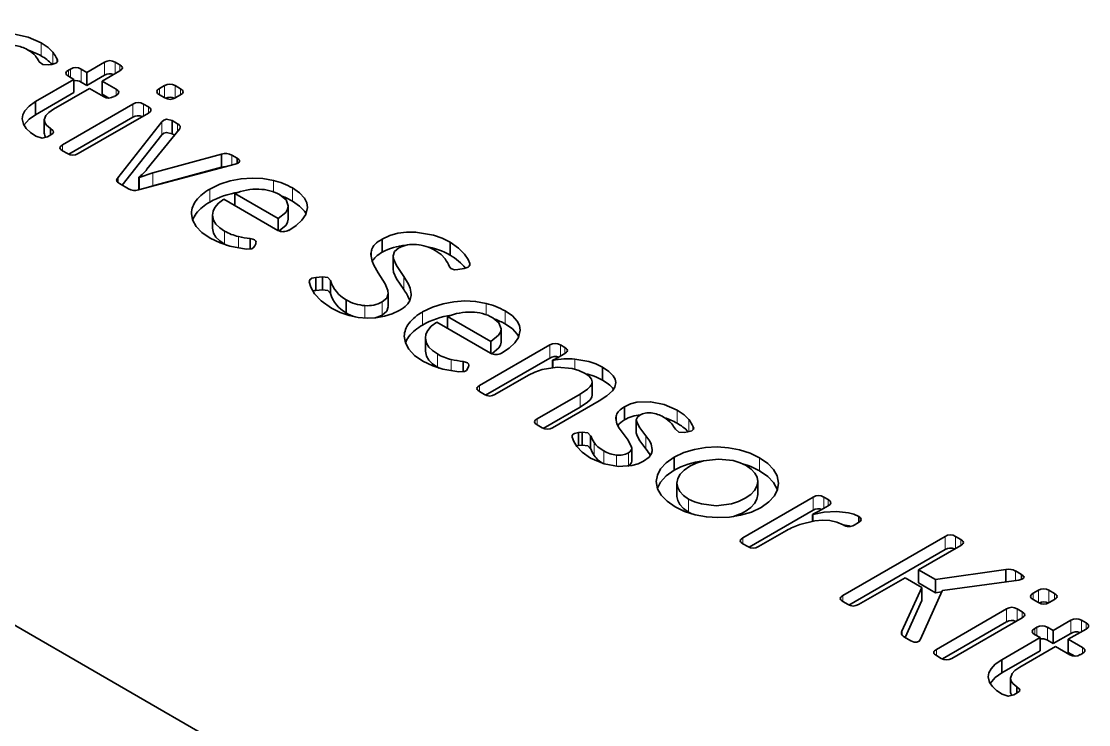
# Model space of a CAD drawing. Extents: x 327 to 941, y 153 to 765.
# Drawn here: x 755.18 to 775.18, y 642.62 to 655.79 of the extents above; entities that cross this region are included whole.
import ezdxf

# ---------------------------------------------------------------- set-up
doc = ezdxf.new("R2010")
doc.units = 0

msp = doc.modelspace()

# ---------------------------------------------------------------- linework, layer by layer
at = {"color": 7, "lineweight": 35}
msp.add_line((732.847, 657.303), (772.445, 634.441), dxfattribs=at)
at = {"color": 7, "lineweight": 13, "ltscale": 0.006123}
for p, q in [((755.548, 655.392), (755.548, 655.147)), ((756.74, 655.029), (756.74, 654.784)), ((756.299, 654.899), (756.299, 654.654)), ((757.269, 654.243), (757.269, 653.998)), ((757.646, 652.957), (757.646, 652.712)), ((758.709, 652.651), (758.709, 652.406)), ((760.26, 652.672), (760.26, 652.427)), ((758.988, 651.865), (758.988, 651.62)), ((762.345, 651.013), (762.345, 650.768)), ((762.056, 650.691), (762.056, 650.446)), ((761.939, 650.537), (761.939, 650.292)), ((762.696, 650.349), (762.696, 650.104)), ((764.247, 650.37), (764.247, 650.125)), ((765.082, 649.732), (765.082, 649.487)), ((762.975, 649.563), (762.975, 649.318)), ((765.651, 648.813), (765.651, 648.568)), ((767.468, 648.51), (767.468, 648.265)), ((766.883, 648.032), (766.883, 647.787)), ((765.914, 647.904), (765.914, 647.659)), ((766.097, 647.746), (766.097, 647.501)), ((773.643, 644.789), (773.643, 644.544)), ((774.406, 644.445), (774.406, 644.201)), ((774.846, 644.575), (774.846, 644.33))]:
    msp.add_line(p, q, dxfattribs=at)
at = {"color": 7, "lineweight": 13, "ltscale": 0.00565}
for p, q in [((755.768, 655.216), (755.768, 654.99)), ((767.688, 648.335), (767.688, 648.109))]:
    msp.add_line(p, q, dxfattribs=at)
at = {"color": 7, "lineweight": 35, "ltscale": 0.001353}
for p, q in [((755.851, 655.083), (755.851, 655.028)), ((767.77, 648.201), (767.77, 648.147))]:
    msp.add_line(p, q, dxfattribs=at)
at = {"color": 7, "lineweight": 35, "ltscale": 0.009592}
for p, q in [((756.407, 654.837), (756.74, 655.029)), ((757.024, 654.865), (756.692, 654.673)), ((756.407, 654.592), (756.74, 654.784)), ((774.514, 644.383), (774.846, 644.575)), ((774.514, 644.138), (774.846, 644.33)), ((775.131, 644.411), (774.798, 644.219))]:
    msp.add_line(p, q, dxfattribs=at)
at = {"color": 7, "lineweight": 35, "ltscale": 0.00251}
for p, q in [((756.937, 655.029), (757.024, 654.979)), ((775.044, 644.575), (775.131, 644.525))]:
    msp.add_line(p, q, dxfattribs=at)
at = {"color": 7, "lineweight": 13, "ltscale": 0.005357}
msp.add_line((756.937, 655.029), (756.937, 654.815), dxfattribs=at)
at = {"color": 7, "lineweight": 35, "ltscale": 0.001816}
msp.add_line((755.752, 654.987), (755.68, 654.977), dxfattribs=at)
at = {"color": 7, "lineweight": 35, "ltscale": 0.001126}
for p, q in [((756.063, 654.877), (756.102, 654.899)), ((774.17, 644.423), (774.209, 644.445))]:
    msp.add_line(p, q, dxfattribs=at)
at = {"color": 7, "lineweight": 13, "ltscale": 0.002847}
for p, q in [((756.063, 654.877), (756.063, 654.763)), ((774.14, 645.08), (774.14, 644.966)), ((773.934, 644.736), (773.934, 644.622)), ((774.17, 644.423), (774.17, 644.309))]:
    msp.add_line(p, q, dxfattribs=at)
at = {"color": 7, "lineweight": 13, "ltscale": 0.003973}
for p, q in [((756.102, 654.899), (756.102, 654.74)), ((774.209, 644.445), (774.209, 644.286))]:
    msp.add_line(p, q, dxfattribs=at)
at = {"color": 7, "lineweight": 35, "ltscale": 0.003115}
for p, q in [((756.299, 654.899), (756.407, 654.837)), ((756.299, 654.654), (756.407, 654.592)), ((774.406, 644.445), (774.514, 644.383)), ((774.406, 644.201), (774.514, 644.138))]:
    msp.add_line(p, q, dxfattribs=at)
at = {"color": 7, "lineweight": 35, "ltscale": 0.006123}
for p, q in [((756.407, 654.837), (756.407, 654.592)), ((756.165, 654.704), (756.165, 654.459)), ((756.692, 654.673), (756.692, 654.428)), ((758.003, 653.933), (758.003, 653.688)), ((758.931, 653.304), (758.931, 653.059)), ((758.763, 652.163), (758.763, 651.918)), ((761.942, 651.714), (761.942, 651.469)), ((763.214, 651.657), (763.214, 651.412)), ((762.146, 651.402), (762.146, 651.157)), ((760.7, 650.997), (760.7, 650.752)), ((760.823, 651.009), (760.823, 650.764)), ((760.975, 650.942), (760.975, 650.697)), ((762.056, 650.694), (762.056, 650.449)), ((761.266, 650.577), (761.266, 650.332)), ((766.07, 649.317), (766.07, 649.072)), ((765.879, 649.04), (765.879, 648.795)), ((766.483, 648.574), (766.483, 648.329)), ((765.618, 648.092), (765.618, 647.847)), ((765.69, 648.099), (765.69, 647.854)), ((765.848, 648.031), (765.848, 647.786)), ((766.618, 647.799), (766.618, 647.554)), ((767.411, 647.63), (767.411, 647.386)), ((767.466, 647.141), (767.466, 646.896)), ((768.979, 647.173), (768.979, 646.928)), ((771.994, 645.52), (771.994, 645.275)), ((772.057, 645.19), (772.057, 644.945)), ((774.514, 644.383), (774.514, 644.138)), ((774.798, 644.219), (774.798, 643.974)), ((773.553, 643.835), (773.553, 643.59)), ((773.715, 643.492), (773.715, 643.247))]:
    msp.add_line(p, q, dxfattribs=at)
at = {"color": 7, "lineweight": 13, "ltscale": 0.002849}
for p, q in [((757.024, 654.979), (757.024, 654.865)), ((757.766, 654.533), (757.766, 654.419)), ((757.56, 654.189), (757.56, 654.075)), ((765.364, 649.684), (765.364, 649.57)), ((770.3, 646.834), (770.3, 646.72)), ((772.784, 646.091), (772.784, 645.977)), ((775.131, 644.525), (775.131, 644.411))]:
    msp.add_line(p, q, dxfattribs=at)
at = {"color": 7, "lineweight": 35, "ltscale": 0.020744}
for p, q in [((755.446, 654.289), (756.165, 654.704)), ((773.553, 643.59), (774.272, 644.005))]:
    msp.add_line(p, q, dxfattribs=at)
at = {"color": 7, "lineweight": 35, "ltscale": 0.003025}
msp.add_line((756.165, 654.704), (756.06, 654.765), dxfattribs=at)
at = {"color": 7, "lineweight": 35, "ltscale": 0.007601}
msp.add_line((756.692, 654.673), (756.955, 654.521), dxfattribs=at)
at = {"color": 7, "lineweight": 35, "ltscale": 0.020745}
for p, q in [((755.446, 654.044), (756.165, 654.459)), ((773.553, 643.835), (774.272, 644.25))]:
    msp.add_line(p, q, dxfattribs=at)
at = {"color": 7, "lineweight": 35, "ltscale": 0.019445}
for p, q in [((756.455, 654.537), (755.782, 654.148)), ((774.562, 644.083), (773.888, 643.694))]:
    msp.add_line(p, q, dxfattribs=at)
at = {"color": 7, "lineweight": 35, "ltscale": 0.007694}
msp.add_line((756.722, 654.383), (756.455, 654.537), dxfattribs=at)
at = {"color": 7, "lineweight": 35, "ltscale": 0.003628}
msp.add_line((756.692, 654.428), (756.817, 654.355), dxfattribs=at)
at = {"color": 7, "lineweight": 13, "ltscale": 0.002855}
for p, q in [((756.955, 654.521), (756.955, 654.407)), ((758.164, 654.531), (758.164, 654.417)), ((763.765, 648.972), (763.765, 648.857)), ((764.846, 648.348), (764.846, 648.234)), ((768.701, 646.122), (768.701, 646.008)), ((770.575, 645.04), (770.575, 644.926)), ((774.538, 645.078), (774.538, 644.964)), ((772.326, 644.029), (772.326, 643.915)), ((775.062, 644.067), (775.062, 643.953))]:
    msp.add_line(p, q, dxfattribs=at)
at = {"color": 7, "lineweight": 35, "ltscale": 0.002855}
for p, q in [((757.766, 654.533), (757.865, 654.59)), ((758.164, 654.417), (758.065, 654.36))]:
    msp.add_line(p, q, dxfattribs=at)
at = {"color": 7, "lineweight": 13, "ltscale": 0.005704}
for p, q in [((757.865, 654.59), (757.865, 654.362)), ((774.239, 645.137), (774.239, 644.909))]:
    msp.add_line(p, q, dxfattribs=at)
at = {"color": 7, "lineweight": 35, "ltscale": 0.002941}
msp.add_line((758.062, 654.59), (758.164, 654.531), dxfattribs=at)
at = {"color": 7, "lineweight": 13, "ltscale": 0.005795}
for p, q in [((758.062, 654.59), (758.062, 654.358)), ((774.436, 645.137), (774.436, 644.905))]:
    msp.add_line(p, q, dxfattribs=at)
at = {"color": 7, "lineweight": 35, "ltscale": 0.006125}
for p, q in [((755.446, 654.289), (755.446, 654.044)), ((755.608, 653.946), (755.608, 653.701)), ((760.181, 652.332), (760.181, 652.087)), ((764.168, 650.03), (764.168, 649.785)), ((762.75, 649.861), (762.75, 649.616)), ((766.703, 648.329), (766.703, 648.084)), ((772.311, 645.337), (772.311, 645.092)), ((774.272, 644.25), (774.272, 644.005))]:
    msp.add_line(p, q, dxfattribs=at)
at = {"color": 7, "lineweight": 35, "ltscale": 0.038017}
for p, q in [((755.952, 653.482), (757.269, 654.243)), ((773.933, 644.622), (772.616, 643.861))]:
    msp.add_line(p, q, dxfattribs=at)
at = {"color": 7, "lineweight": 35, "ltscale": 0.001125}
for p, q in [((756.955, 654.407), (756.916, 654.384)), ((775.062, 643.953), (775.023, 643.93))]:
    msp.add_line(p, q, dxfattribs=at)
at = {"color": 7, "lineweight": 35, "ltscale": 0.002678}
for p, q in [((757.467, 654.243), (757.56, 654.189)), ((772.419, 643.861), (772.326, 643.915))]:
    msp.add_line(p, q, dxfattribs=at)
at = {"color": 7, "lineweight": 13, "ltscale": 0.005528}
msp.add_line((757.467, 654.243), (757.467, 654.022), dxfattribs=at)
at = {"color": 7, "lineweight": 35, "ltscale": 0.002939}
for p, q in [((757.868, 654.36), (757.766, 654.419)), ((774.436, 645.137), (774.538, 645.078))]:
    msp.add_line(p, q, dxfattribs=at)
at = {"color": 7, "lineweight": 35, "ltscale": 0.038016}
for p, q in [((757.56, 654.075), (756.243, 653.315)), ((763.765, 648.972), (765.082, 649.732)), ((772.326, 644.029), (773.643, 644.789))]:
    msp.add_line(p, q, dxfattribs=at)
at = {"color": 7, "lineweight": 35, "ltscale": 0.034714}
for p, q in [((756.067, 653.303), (757.269, 653.998)), ((763.879, 648.793), (765.082, 649.487)), ((772.44, 643.85), (773.643, 644.544))]:
    msp.add_line(p, q, dxfattribs=at)
at = {"color": 7, "lineweight": 35, "ltscale": 0.033421}
msp.add_line((756.985, 652.862), (757.811, 653.913), dxfattribs=at)
at = {"color": 7, "lineweight": 13, "ltscale": 0.006125}
for p, q in [((757.811, 653.913), (757.811, 653.668)), ((762.146, 651.4), (762.146, 651.155)), ((766.704, 648.313), (766.704, 648.068)), ((766.555, 647.714), (766.555, 647.469)), ((769.015, 647.617), (769.015, 647.372)), ((767.68, 646.846), (767.68, 646.601)), ((770.018, 646.882), (770.018, 646.637)), ((772.491, 646.146), (772.491, 645.901))]:
    msp.add_line(p, q, dxfattribs=at)
at = {"color": 7, "lineweight": 35, "ltscale": 0.00294}
for p, q in [((758.003, 653.933), (758.105, 653.875)), ((774.242, 644.907), (774.14, 644.966))]:
    msp.add_line(p, q, dxfattribs=at)
at = {"color": 7, "lineweight": 13, "ltscale": 0.003679}
msp.add_line((758.105, 653.875), (758.105, 653.727), dxfattribs=at)
at = {"color": 7, "lineweight": 35, "ltscale": 0.001814}
for p, q in [((755.734, 653.667), (755.671, 653.631)), ((767.671, 648.106), (767.599, 648.095)), ((773.841, 643.213), (773.778, 643.177))]:
    msp.add_line(p, q, dxfattribs=at)
at = {"color": 7, "lineweight": 35, "ltscale": 0.003024}
for p, q in [((755.728, 653.785), (755.728, 653.664)), ((773.835, 643.331), (773.835, 643.21))]:
    msp.add_line(p, q, dxfattribs=at)
at = {"color": 7, "lineweight": 35, "ltscale": 0.030026}
msp.add_line((757.069, 652.724), (757.811, 653.668), dxfattribs=at)
at = {"color": 7, "lineweight": 35, "ltscale": 0.023874}
msp.add_line((758.134, 653.764), (757.533, 653.022), dxfattribs=at)
at = {"color": 7, "lineweight": 35, "ltscale": 0.001381}
msp.add_line((758.003, 653.688), (758.051, 653.661), dxfattribs=at)
at = {"color": 7, "lineweight": 13, "ltscale": 0.002856}
msp.add_line((755.952, 653.482), (755.952, 653.368), dxfattribs=at)
at = {"color": 7, "lineweight": 35, "ltscale": 0.002679}
msp.add_line((756.045, 653.315), (755.952, 653.368), dxfattribs=at)
at = {"color": 7, "lineweight": 35, "ltscale": 0.033262}
for p, q in [((757.646, 652.957), (758.931, 653.304)), ((757.646, 652.712), (758.931, 653.059))]:
    msp.add_line(p, q, dxfattribs=at)
at = {"color": 7, "lineweight": 35, "ltscale": 0.002932}
msp.add_line((759.122, 653.287), (759.224, 653.228), dxfattribs=at)
at = {"color": 7, "lineweight": 13, "ltscale": 0.004669}
msp.add_line((759.122, 653.287), (759.122, 653.1), dxfattribs=at)
at = {"color": 7, "lineweight": 35, "ltscale": 0.002496}
msp.add_line((759.224, 653.228), (759.224, 653.128), dxfattribs=at)
at = {"color": 7, "lineweight": 35, "ltscale": 0.046918}
msp.add_line((759.188, 653.118), (757.374, 652.637), dxfattribs=at)
at = {"color": 7, "lineweight": 35, "ltscale": 0.002109}
msp.add_line((756.985, 652.862), (756.985, 652.777), dxfattribs=at)
at = {"color": 7, "lineweight": 35, "ltscale": 0.000176396}
for p, q in [((757.38, 652.872), (757.386, 652.869)), ((770.003, 646.559), (770.009, 646.556))]:
    msp.add_line(p, q, dxfattribs=at)
at = {"color": 7, "lineweight": 35, "ltscale": 0.00584}
msp.add_line((757.38, 652.872), (757.38, 652.639), dxfattribs=at)
at = {"color": 7, "lineweight": 35, "ltscale": 0.006873}
msp.add_line((757.386, 652.869), (757.646, 652.957), dxfattribs=at)
at = {"color": 7, "lineweight": 35, "ltscale": 0.005711}
msp.add_line((757.386, 652.869), (757.386, 652.64), dxfattribs=at)
at = {"color": 7, "lineweight": 35, "ltscale": 0.004838}
msp.add_line((757.186, 652.656), (757.018, 652.753), dxfattribs=at)
at = {"color": 7, "lineweight": 35, "ltscale": 0.002181}
msp.add_line((757.563, 652.687), (757.646, 652.712), dxfattribs=at)
at = {"color": 7, "lineweight": 13, "ltscale": 0.005299}
for p, q in [((759.902, 652.812), (759.902, 652.601)), ((763.889, 650.511), (763.889, 650.299))]:
    msp.add_line(p, q, dxfattribs=at)
at = {"color": 7, "lineweight": 35, "ltscale": 0.029212}
msp.add_line((759.988, 651.878), (758.976, 652.463), dxfattribs=at)
at = {"color": 7, "lineweight": 35, "ltscale": 0.005528}
msp.add_line((759.179, 652.566), (759.179, 652.345), dxfattribs=at)
at = {"color": 7, "lineweight": 35, "ltscale": 0.023418}
msp.add_line((759.179, 652.566), (759.99, 652.098), dxfattribs=at)
at = {"color": 7, "lineweight": 35, "ltscale": 0.000135838}
msp.add_line((760.181, 652.332), (760.181, 652.337), dxfattribs=at)
at = {"color": 7, "lineweight": 35, "ltscale": 0.005525}
msp.add_line((759.99, 652.098), (759.99, 651.877), dxfattribs=at)
at = {"color": 7, "lineweight": 13, "ltscale": 0.005363}
for p, q in [((759.247, 651.762), (759.247, 651.547)), ((763.234, 649.46), (763.234, 649.245))]:
    msp.add_line(p, q, dxfattribs=at)
at = {"color": 7, "lineweight": 35, "ltscale": 0.004929}
msp.add_line((759.47, 651.724), (759.47, 651.527), dxfattribs=at)
at = {"color": 7, "lineweight": 35, "ltscale": 0.001127}
for p, q in [((759.571, 651.628), (759.553, 651.586)), ((763.558, 649.326), (763.54, 649.284))]:
    msp.add_line(p, q, dxfattribs=at)
at = {"color": 7, "lineweight": 35, "ltscale": 0.000969864}
msp.add_line((758.988, 651.62), (759.022, 651.601), dxfattribs=at)
at = {"color": 7, "lineweight": 13, "ltscale": 0.004721}
msp.add_line((761.744, 651.514), (761.744, 651.325), dxfattribs=at)
at = {"color": 7, "lineweight": 35, "ltscale": 0.000492937}
msp.add_line((763.582, 651.258), (763.585, 651.239), dxfattribs=at)
at = {"color": 7, "lineweight": 35, "ltscale": 0.000924683}
msp.add_line((763.582, 651.258), (763.582, 651.221), dxfattribs=at)
at = {"color": 7, "lineweight": 35, "ltscale": 0.002956}
msp.add_line((763.478, 651.163), (763.361, 651.144), dxfattribs=at)
at = {"color": 7, "lineweight": 35, "ltscale": 0.000152657}
msp.add_line((760.574, 650.911), (760.574, 650.917), dxfattribs=at)
at = {"color": 7, "lineweight": 35, "ltscale": 0.003079}
for p, q in [((760.7, 650.997), (760.823, 651.009)), ((760.7, 650.752), (760.823, 650.764))]:
    msp.add_line(p, q, dxfattribs=at)
at = {"color": 7, "lineweight": 13, "ltscale": 0.005797}
msp.add_line((761.619, 650.468), (761.619, 650.236), dxfattribs=at)
at = {"color": 7, "lineweight": 35, "ltscale": 0.005527}
for p, q in [((763.166, 650.264), (763.166, 650.043)), ((763.977, 649.796), (763.977, 649.575))]:
    msp.add_line(p, q, dxfattribs=at)
at = {"color": 7, "lineweight": 35, "ltscale": 0.023417}
msp.add_line((763.166, 650.264), (763.977, 649.796), dxfattribs=at)
at = {"color": 7, "lineweight": 35, "ltscale": 0.029211}
msp.add_line((763.974, 649.576), (762.963, 650.161), dxfattribs=at)
at = {"color": 7, "lineweight": 35, "ltscale": 0.000135812}
msp.add_line((764.168, 650.03), (764.168, 650.035), dxfattribs=at)
at = {"color": 7, "lineweight": 35, "ltscale": 0.002419}
for p, q in [((765.28, 649.732), (765.364, 649.684)), ((770.216, 646.882), (770.3, 646.834)), ((770.868, 646.405), (770.784, 646.357))]:
    msp.add_line(p, q, dxfattribs=at)
at = {"color": 7, "lineweight": 13, "ltscale": 0.005267}
for p, q in [((765.28, 649.732), (765.28, 649.521)), ((770.216, 646.882), (770.216, 646.671))]:
    msp.add_line(p, q, dxfattribs=at)
at = {"color": 7, "lineweight": 35, "ltscale": 0.000830309}
msp.add_line((765.163, 649.461), (765.133, 649.447), dxfattribs=at)
at = {"color": 7, "lineweight": 35, "ltscale": 0.000174311}
msp.add_line((765.133, 649.447), (765.139, 649.443), dxfattribs=at)
at = {"color": 7, "lineweight": 35, "ltscale": 0.0035}
msp.add_line((765.133, 649.447), (765.133, 649.307), dxfattribs=at)
at = {"color": 7, "lineweight": 35, "ltscale": 0.003398}
msp.add_line((765.139, 649.443), (765.139, 649.307), dxfattribs=at)
at = {"color": 7, "lineweight": 35, "ltscale": 0.003888}
msp.add_line((765.363, 649.57), (765.229, 649.492), dxfattribs=at)
at = {"color": 7, "lineweight": 13, "ltscale": 0.004791}
msp.add_line((765.552, 649.468), (765.552, 649.276), dxfattribs=at)
at = {"color": 7, "lineweight": 35, "ltscale": 0.000971199}
msp.add_line((762.975, 649.318), (763.009, 649.299), dxfattribs=at)
at = {"color": 7, "lineweight": 35, "ltscale": 0.004927}
msp.add_line((763.457, 649.423), (763.457, 649.226), dxfattribs=at)
at = {"color": 7, "lineweight": 35, "ltscale": 0.01806}
msp.add_line((764.681, 649.165), (764.055, 648.804), dxfattribs=at)
at = {"color": 7, "lineweight": 35, "ltscale": 0.00268}
for p, q in [((763.858, 648.804), (763.765, 648.857)), ((764.938, 648.18), (764.846, 648.234)), ((768.794, 645.954), (768.701, 646.008)), ((773.841, 644.789), (773.934, 644.736))]:
    msp.add_line(p, q, dxfattribs=at)
at = {"color": 7, "lineweight": 35, "ltscale": 0.023242}
msp.add_line((764.846, 648.348), (765.651, 648.813), dxfattribs=at)
at = {"color": 7, "lineweight": 35, "ltscale": 0.02514}
msp.add_line((766.007, 648.683), (765.136, 648.18), dxfattribs=at)
at = {"color": 7, "lineweight": 35, "ltscale": 0.01994}
msp.add_line((764.96, 648.169), (765.651, 648.568), dxfattribs=at)
at = {"color": 7, "lineweight": 13, "ltscale": 0.003336}
msp.add_line((766.332, 648.419), (766.332, 648.286), dxfattribs=at)
at = {"color": 7, "lineweight": 35, "ltscale": 0.000392198}
for p, q in [((766.703, 648.329), (766.704, 648.313)), ((766.703, 648.084), (766.704, 648.068))]:
    msp.add_line(p, q, dxfattribs=at)
at = {"color": 7, "lineweight": 35, "ltscale": 0.001806}
for p, q in [((765.618, 648.092), (765.69, 648.099)), ((765.618, 647.847), (765.69, 647.854))]:
    msp.add_line(p, q, dxfattribs=at)
at = {"color": 7, "lineweight": 35, "ltscale": 0.000909502}
msp.add_line((765.582, 647.84), (765.618, 647.847), dxfattribs=at)
at = {"color": 7, "lineweight": 13, "ltscale": 0.005234}
msp.add_line((766.335, 647.669), (766.335, 647.46), dxfattribs=at)
at = {"color": 7, "lineweight": 35, "ltscale": 0.000437608}
msp.add_line((766.618, 647.799), (766.616, 647.816), dxfattribs=at)
at = {"color": 7, "lineweight": 35, "ltscale": 0.000267068}
msp.add_line((766.545, 647.463), (766.555, 647.469), dxfattribs=at)
at = {"color": 7, "lineweight": 35, "ltscale": 0.038018}
msp.add_line((768.701, 646.122), (770.018, 646.882), dxfattribs=at)
at = {"color": 7, "lineweight": 35, "ltscale": 0.034715}
msp.add_line((768.816, 645.943), (770.018, 646.637), dxfattribs=at)
at = {"color": 7, "lineweight": 35, "ltscale": 0.005008}
msp.add_line((770.299, 646.72), (770.126, 646.62), dxfattribs=at)
at = {"color": 7, "lineweight": 35, "ltscale": 0.001741}
msp.add_line((767.68, 646.601), (767.742, 646.569), dxfattribs=at)
at = {"color": 7, "lineweight": 35, "ltscale": 0.003178}
msp.add_line((770.003, 646.559), (770.003, 646.432), dxfattribs=at)
at = {"color": 7, "lineweight": 35, "ltscale": 0.003065}
msp.add_line((770.009, 646.556), (770.009, 646.433), dxfattribs=at)
at = {"color": 7, "lineweight": 35, "ltscale": 0.002765}
msp.add_line((770.871, 646.517), (770.871, 646.407), dxfattribs=at)
at = {"color": 7, "lineweight": 35, "ltscale": 0.015204}
msp.add_line((769.518, 646.258), (768.992, 645.954), dxfattribs=at)
at = {"color": 7, "lineweight": 35, "ltscale": 0.055302}
msp.add_line((770.575, 645.04), (772.491, 646.146), dxfattribs=at)
at = {"color": 7, "lineweight": 35, "ltscale": 0.002771}
msp.add_line((772.688, 646.146), (772.784, 646.091), dxfattribs=at)
at = {"color": 7, "lineweight": 13, "ltscale": 0.00562}
msp.add_line((772.688, 646.146), (772.688, 645.921), dxfattribs=at)
at = {"color": 7, "lineweight": 35, "ltscale": 0.05201}
msp.add_line((770.689, 644.861), (772.491, 645.901), dxfattribs=at)
at = {"color": 7, "lineweight": 35, "ltscale": 0.022813}
msp.add_line((772.784, 645.977), (771.994, 645.52), dxfattribs=at)
at = {"color": 7, "lineweight": 35, "ltscale": 0.009163}
for p, q in [((771.994, 645.52), (772.311, 645.337)), ((772.057, 645.19), (771.739, 645.373))]:
    msp.add_line(p, q, dxfattribs=at)
at = {"color": 7, "lineweight": 35, "ltscale": 0.033265}
msp.add_line((772.311, 645.337), (773.628, 645.527), dxfattribs=at)
at = {"color": 7, "lineweight": 35, "ltscale": 0.005876}
msp.add_line((773.628, 645.527), (773.628, 645.292), dxfattribs=at)
at = {"color": 7, "lineweight": 35, "ltscale": 0.003199}
msp.add_line((773.811, 645.498), (773.921, 645.434), dxfattribs=at)
at = {"color": 7, "lineweight": 13, "ltscale": 0.004524}
msp.add_line((773.811, 645.498), (773.811, 645.317), dxfattribs=at)
at = {"color": 7, "lineweight": 35, "ltscale": 0.002432}
msp.add_line((773.921, 645.434), (773.921, 645.337), dxfattribs=at)
at = {"color": 7, "lineweight": 35, "ltscale": 0.025141}
msp.add_line((771.739, 645.373), (770.868, 644.871), dxfattribs=at)
at = {"color": 7, "lineweight": 35, "ltscale": 0.009164}
msp.add_line((771.994, 645.275), (772.311, 645.092), dxfattribs=at)
at = {"color": 7, "lineweight": 35, "ltscale": 0.0361}
msp.add_line((773.871, 645.325), (772.44, 645.132), dxfattribs=at)
at = {"color": 7, "lineweight": 35, "ltscale": 0.022619}
msp.add_line((771.68, 644.368), (772.057, 645.19), dxfattribs=at)
at = {"color": 7, "lineweight": 35, "ltscale": 0.02484}
msp.add_line((772.434, 645.128), (772.032, 644.219), dxfattribs=at)
at = {"color": 7, "lineweight": 35, "ltscale": 0.00288}
msp.add_line((772.311, 645.092), (772.425, 645.109), dxfattribs=at)
at = {"color": 7, "lineweight": 35, "ltscale": 0.000175078}
msp.add_line((772.44, 645.132), (772.434, 645.128), dxfattribs=at)
at = {"color": 7, "lineweight": 35, "ltscale": 0.002856}
for p, q in [((774.14, 645.08), (774.239, 645.137)), ((774.538, 644.964), (774.439, 644.907))]:
    msp.add_line(p, q, dxfattribs=at)
at = {"color": 7, "lineweight": 35, "ltscale": 0.00277}
msp.add_line((770.671, 644.87), (770.575, 644.926), dxfattribs=at)
at = {"color": 7, "lineweight": 35, "ltscale": 0.019025}
msp.add_line((771.739, 644.253), (772.057, 644.945), dxfattribs=at)
at = {"color": 7, "lineweight": 13, "ltscale": 0.005527}
msp.add_line((773.841, 644.789), (773.841, 644.568), dxfattribs=at)
at = {"color": 7, "lineweight": 13, "ltscale": 0.005359}
msp.add_line((775.044, 644.575), (775.044, 644.361), dxfattribs=at)
at = {"color": 7, "lineweight": 35, "ltscale": 0.001601}
msp.add_line((771.68, 644.368), (771.68, 644.304), dxfattribs=at)
at = {"color": 7, "lineweight": 35, "ltscale": 0.003545}
msp.add_line((771.85, 644.19), (771.727, 644.26), dxfattribs=at)
at = {"color": 7, "lineweight": 35, "ltscale": 0.003023}
msp.add_line((774.272, 644.25), (774.167, 644.311), dxfattribs=at)
at = {"color": 7, "lineweight": 35, "ltscale": 0.007693}
msp.add_line((774.829, 643.929), (774.562, 644.083), dxfattribs=at)
at = {"color": 7, "lineweight": 35, "ltscale": 0.007603}
msp.add_line((774.798, 644.219), (775.062, 644.067), dxfattribs=at)
at = {"color": 7, "lineweight": 35, "ltscale": 0.003629}
msp.add_line((774.798, 643.974), (774.924, 643.901), dxfattribs=at)
at = {"color": 7, "lineweight": 35}
for points in [[(754.563, 655.456), (754.676, 655.508), (754.797, 655.54), (755.051, 655.551), (755.308, 655.497), (755.548, 655.392)], [(755.548, 655.392), (755.683, 655.302), (755.768, 655.216)], [(755.68, 654.977), (755.581, 654.982), (755.515, 655.034)], [(755.86, 655.053), (755.856, 655.037), (755.845, 655.022), (755.823, 655.008), (755.752, 654.987)], [(756.013, 654.82), (756.019, 654.839), (756.028, 654.851), (756.063, 654.877)], [(757.024, 654.979), (757.058, 654.954), (757.068, 654.941), (757.073, 654.922)], [(757.073, 654.922), (757.068, 654.903), (757.058, 654.89), (757.024, 654.865)], [(756.06, 654.765), (756.028, 654.789), (756.018, 654.801), (756.013, 654.82)], [(756.955, 654.521), (756.989, 654.496), (756.999, 654.483), (757.004, 654.464)], [(757.004, 654.464), (756.999, 654.445), (756.989, 654.432), (756.955, 654.407)], [(757.717, 654.476), (757.722, 654.495), (757.732, 654.508), (757.766, 654.533)], [(757.766, 654.419), (757.732, 654.444), (757.722, 654.457), (757.717, 654.476)], [(758.164, 654.531), (758.198, 654.506), (758.208, 654.493), (758.214, 654.474)], [(758.214, 654.474), (758.208, 654.455), (758.198, 654.443), (758.164, 654.417)], [(755.192, 653.968), (755.205, 654.043), (755.245, 654.119), (755.324, 654.205), (755.446, 654.289)], [(755.227, 653.846), (755.324, 653.96), (755.446, 654.044)], [(755.782, 654.148), (755.692, 654.087), (755.638, 654.03), (755.608, 653.946)], [(757.56, 654.189), (757.594, 654.164), (757.604, 654.151), (757.609, 654.132)], [(757.609, 654.132), (757.604, 654.113), (757.594, 654.1), (757.56, 654.075)], [(755.452, 653.643), (755.35, 653.712), (755.27, 653.786), (755.217, 653.866), (755.192, 653.968)], [(755.608, 653.946), (755.625, 653.885), (755.653, 653.847), (755.728, 653.785)], [(757.811, 653.913), (757.849, 653.944), (757.897, 653.958), (758.003, 653.933)], [(755.671, 653.631), (755.567, 653.605), (755.452, 653.643)], [(755.728, 653.785), (755.776, 653.74), (755.783, 653.72)], [(755.783, 653.72), (755.778, 653.703), (755.768, 653.692), (755.734, 653.667)], [(757.811, 653.668), (757.849, 653.699), (757.897, 653.713), (758.003, 653.688)], [(755.903, 653.425), (755.908, 653.444), (755.918, 653.457), (755.952, 653.482)], [(755.952, 653.368), (755.918, 653.394), (755.908, 653.406), (755.903, 653.425)], [(759.224, 653.228), (759.256, 653.205), (759.265, 653.192), (759.27, 653.175)], [(759.27, 653.175), (759.269, 653.166), (759.256, 653.147), (759.24, 653.136), (759.188, 653.118)], [(758.709, 652.651), (758.896, 652.741), (759.094, 652.806), (759.298, 652.844), (759.503, 652.858), (759.704, 652.848), (759.902, 652.812)], [(757.018, 652.753), (756.982, 652.781), (756.971, 652.795), (756.966, 652.818)], [(760.26, 652.672), (760.394, 652.579), (760.484, 652.48), (760.528, 652.394), (760.542, 652.308)], [(758.976, 652.463), (758.875, 652.386), (758.808, 652.307), (758.774, 652.235), (758.763, 652.163)], [(760.181, 652.337), (760.14, 652.449), (760.026, 652.544)], [(760.26, 652.427), (760.394, 652.334), (760.484, 652.235), (760.514, 652.185)], [(759.99, 652.098), (760.133, 652.215), (760.169, 652.273), (760.181, 652.332)], [(760.542, 652.308), (760.508, 652.172), (760.438, 652.071), (760.332, 651.972), (760.191, 651.878)], [(758.718, 651.73), (758.562, 651.838), (758.453, 651.953), (758.389, 652.074), (758.368, 652.195)], [(758.763, 652.163), (758.782, 652.069), (758.827, 651.995), (758.897, 651.927), (758.988, 651.865)], [(760.012, 651.867), (760.139, 651.977), (760.17, 652.032), (760.181, 652.087)], [(758.763, 651.918), (758.782, 651.824), (758.827, 651.75), (758.897, 651.682), (758.988, 651.62)], [(761.942, 651.714), (762.083, 651.78), (762.237, 651.824), (762.399, 651.846), (762.566, 651.846), (762.903, 651.788), (763.065, 651.732), (763.214, 651.657)], [(759.392, 651.528), (759.088, 651.582), (758.904, 651.642), (758.718, 651.73)], [(763.214, 651.657), (763.374, 651.546), (763.487, 651.434), (763.554, 651.335), (763.582, 651.258)], [(759.553, 651.586), (759.532, 651.555), (759.497, 651.534), (759.392, 651.528)], [(762.256, 651.55), (762.172, 651.48), (762.146, 651.4)], [(763.121, 651.343), (763.047, 651.423), (762.933, 651.502)], [(761.869, 651.084), (761.782, 651.228), (761.752, 651.3), (761.73, 651.423)], [(762.146, 651.4), (762.154, 651.342), (762.207, 651.217), (762.345, 651.013)], [(763.585, 651.239), (763.573, 651.206), (763.552, 651.188), (763.478, 651.163)], [(762.056, 650.691), (762.05, 650.75), (762, 650.877), (761.869, 651.084)], [(762.146, 651.155), (762.154, 651.097), (762.207, 650.972), (762.345, 650.768)], [(763.361, 651.144), (763.296, 651.14), (763.228, 651.165), (763.199, 651.206)], [(760.574, 650.917), (760.583, 650.952), (760.62, 650.98), (760.7, 650.997)], [(760.99, 650.418), (760.799, 650.555), (760.674, 650.692), (760.604, 650.815), (760.574, 650.911)], [(760.823, 651.009), (760.922, 650.997), (760.975, 650.942)], [(762.345, 651.013), (762.433, 650.87), (762.463, 650.798), (762.483, 650.68)], [(760.823, 650.764), (760.922, 650.752), (760.975, 650.697)], [(761.939, 650.537), (762.027, 650.61), (762.056, 650.691)], [(761.939, 650.292), (762.027, 650.365), (762.056, 650.446)], [(762.696, 650.349), (762.883, 650.439), (763.081, 650.504), (763.285, 650.542), (763.49, 650.556), (763.691, 650.546), (763.889, 650.511)], [(762.262, 650.378), (762.129, 650.315), (761.982, 650.268), (761.825, 650.242), (761.661, 650.235), (761.492, 650.248), (761.321, 650.282), (761.152, 650.338), (760.99, 650.418)], [(764.168, 650.035), (764.127, 650.147), (764.013, 650.242)], [(764.247, 650.37), (764.381, 650.277), (764.471, 650.178), (764.515, 650.093), (764.529, 650.006)], [(762.963, 650.161), (762.862, 650.085), (762.795, 650.005), (762.761, 649.933), (762.75, 649.861)], [(763.977, 649.796), (764.12, 649.913), (764.156, 649.971), (764.168, 650.03)], [(764.247, 650.125), (764.381, 650.032), (764.471, 649.933), (764.5, 649.883)], [(762.705, 649.428), (762.549, 649.536), (762.44, 649.652), (762.376, 649.772), (762.355, 649.894)], [(762.75, 649.861), (762.769, 649.767), (762.814, 649.693), (762.884, 649.625), (762.975, 649.563)], [(764.529, 650.006), (764.495, 649.871), (764.425, 649.769), (764.319, 649.671), (764.178, 649.576)], [(763.999, 649.565), (764.125, 649.675), (764.157, 649.73), (764.168, 649.785)], [(765.413, 649.627), (765.407, 649.608), (765.398, 649.595), (765.363, 649.57)], [(765.364, 649.684), (765.398, 649.658), (765.407, 649.646), (765.413, 649.627)], [(763.379, 649.226), (763.075, 649.28), (762.891, 649.34), (762.705, 649.428)], [(762.75, 649.616), (762.769, 649.522), (762.814, 649.448), (762.884, 649.38), (762.975, 649.318)], [(765.552, 649.468), (765.811, 649.424), (765.942, 649.38), (766.07, 649.317)], [(763.54, 649.284), (763.519, 649.253), (763.484, 649.233), (763.379, 649.226)], [(765.747, 649.196), (765.629, 649.251), (765.499, 649.289), (765.221, 649.313), (764.938, 649.271), (764.804, 649.225), (764.681, 649.165)], [(766.07, 649.317), (766.191, 649.235), (766.272, 649.154), (766.308, 649.091), (766.32, 649.027)], [(765.651, 648.813), (765.79, 648.905), (765.839, 648.951), (765.869, 648.998), (765.879, 649.04)], [(765.879, 649.04), (765.863, 649.094), (765.821, 649.145), (765.747, 649.196)], [(766.32, 649.027), (766.299, 648.941), (766.255, 648.875), (766.154, 648.78), (766.007, 648.683)], [(763.716, 648.915), (763.721, 648.934), (763.731, 648.946), (763.765, 648.972)], [(763.765, 648.857), (763.731, 648.883), (763.721, 648.896), (763.716, 648.915)], [(765.651, 648.568), (765.79, 648.66), (765.839, 648.706), (765.869, 648.753), (765.879, 648.795)], [(766.483, 648.574), (766.595, 648.626), (766.716, 648.659), (766.971, 648.669), (767.228, 648.616), (767.468, 648.51)], [(767.468, 648.51), (767.602, 648.42), (767.688, 648.335)], [(764.796, 648.291), (764.802, 648.31), (764.811, 648.322), (764.846, 648.348)], [(764.846, 648.234), (764.811, 648.259), (764.802, 648.272), (764.796, 648.291)], [(766.438, 648.097), (766.38, 648.176), (766.341, 648.257), (766.322, 648.355)], [(766.767, 648.417), (766.723, 648.381), (766.703, 648.329)], [(766.704, 648.313), (766.717, 648.272), (766.767, 648.182), (766.883, 648.032)], [(765.499, 648.023), (765.502, 648.037), (765.522, 648.061), (765.547, 648.074), (765.618, 648.092)], [(765.69, 648.099), (765.793, 648.088), (765.848, 648.031)], [(766.616, 647.816), (766.553, 647.948), (766.438, 648.097)], [(766.704, 648.068), (766.717, 648.027), (766.767, 647.937), (766.883, 647.787)], [(766.883, 648.032), (766.956, 647.927), (766.981, 647.873), (767.001, 647.775)], [(767.599, 648.095), (767.5, 648.1), (767.435, 648.152)], [(767.779, 648.172), (767.775, 648.155), (767.764, 648.14), (767.742, 648.126), (767.671, 648.106)], [(765.848, 647.613), (765.69, 647.724), (765.589, 647.83), (765.531, 647.926), (765.504, 648.002)], [(765.69, 647.854), (765.793, 647.843), (765.848, 647.786)], [(766.992, 647.712), (766.942, 647.632), (766.839, 647.556)], [(767.078, 647.174), (767.098, 647.293), (767.156, 647.409), (767.26, 647.525), (767.411, 647.63)], [(767.411, 647.63), (767.591, 647.716), (767.791, 647.776), (768.001, 647.81), (768.216, 647.821), (768.43, 647.806), (768.638, 647.767), (768.835, 647.704), (769.015, 647.617)], [(766.839, 647.556), (766.737, 647.508), (766.622, 647.476), (766.369, 647.458), (766.104, 647.504), (765.848, 647.613)], [(767.704, 647.461), (767.6, 647.389), (767.526, 647.31), (767.482, 647.228), (767.466, 647.141)], [(768.764, 647.472), (768.649, 647.526), (768.521, 647.565), (768.244, 647.595), (767.962, 647.561), (767.827, 647.52), (767.704, 647.461)], [(768.979, 647.173), (768.966, 647.254), (768.925, 647.332), (768.858, 647.405), (768.764, 647.472)], [(769.015, 647.617), (769.166, 647.513), (769.276, 647.399), (769.344, 647.278), (769.37, 647.141)], [(767.099, 647.051), (767.156, 647.164), (767.26, 647.28), (767.411, 647.386)], [(769.015, 647.372), (769.166, 647.268), (769.276, 647.154), (769.35, 647.018)], [(767.429, 646.701), (767.279, 646.805), (767.17, 646.919), (767.103, 647.04), (767.078, 647.174)], [(767.466, 647.141), (767.479, 647.062), (767.519, 646.986), (767.586, 646.912), (767.68, 646.846)], [(768.745, 646.859), (768.848, 646.931), (768.921, 647.008), (768.964, 647.088), (768.979, 647.173)], [(769.37, 647.141), (769.351, 647.023), (769.294, 646.908), (769.19, 646.793), (769.042, 646.688)], [(767.466, 646.896), (767.479, 646.817), (767.519, 646.741), (767.586, 646.667), (767.68, 646.601)], [(767.68, 646.846), (767.795, 646.792), (767.923, 646.753), (768.201, 646.721), (768.485, 646.756), (768.621, 646.799), (768.745, 646.859)], [(768.745, 646.614), (768.848, 646.686), (768.921, 646.763), (768.964, 646.843), (768.979, 646.928)], [(770.3, 646.834), (770.334, 646.808), (770.344, 646.796), (770.349, 646.777)], [(769.042, 646.688), (768.859, 646.602), (768.659, 646.542), (768.448, 646.507), (768.232, 646.498), (768.017, 646.512), (767.807, 646.551), (767.609, 646.614), (767.429, 646.701)], [(770.349, 646.777), (770.344, 646.758), (770.334, 646.745), (770.299, 646.72)], [(770.578, 646.362), (770.46, 646.414), (770.329, 646.441), (770.191, 646.449), (770.049, 646.439), (769.768, 646.371)], [(770.126, 646.62), (770.039, 646.576), (770.003, 646.559)], [(770.009, 646.556), (770.223, 646.601), (770.454, 646.615), (770.677, 646.59), (770.779, 646.561), (770.871, 646.517)], [(770.919, 646.463), (770.913, 646.444), (770.903, 646.431), (770.868, 646.405)], [(770.871, 646.517), (770.904, 646.493), (770.913, 646.481), (770.919, 646.463)], [(768.652, 646.065), (768.657, 646.084), (768.667, 646.096), (768.701, 646.122)], [(768.701, 646.008), (768.667, 646.033), (768.657, 646.046), (768.652, 646.065)], [(772.784, 646.091), (772.818, 646.065), (772.828, 646.053), (772.833, 646.034)], [(772.833, 646.034), (772.828, 646.015), (772.818, 646.002), (772.784, 645.977)], [(773.921, 645.434), (773.955, 645.41), (773.964, 645.398), (773.969, 645.38)], [(773.969, 645.38), (773.966, 645.368), (773.949, 645.35), (773.871, 645.325)], [(770.525, 644.983), (770.531, 645.002), (770.541, 645.015), (770.575, 645.04)], [(774.091, 645.023), (774.096, 645.042), (774.106, 645.054), (774.14, 645.08)], [(774.538, 645.078), (774.572, 645.053), (774.582, 645.04), (774.588, 645.021)], [(770.575, 644.926), (770.541, 644.951), (770.531, 644.964), (770.525, 644.983)], [(774.14, 644.966), (774.106, 644.991), (774.096, 645.004), (774.091, 645.023)], [(774.588, 645.021), (774.582, 645.002), (774.572, 644.989), (774.538, 644.964)], [(773.983, 644.679), (773.977, 644.66), (773.968, 644.647), (773.933, 644.622)], [(773.934, 644.736), (773.968, 644.71), (773.977, 644.698), (773.983, 644.679)], [(775.131, 644.525), (775.165, 644.5), (775.175, 644.487), (775.18, 644.468)], [(775.18, 644.468), (775.175, 644.449), (775.165, 644.436), (775.131, 644.411)], [(774.12, 644.366), (774.125, 644.385), (774.135, 644.397), (774.17, 644.423)], [(774.167, 644.311), (774.134, 644.335), (774.125, 644.347), (774.12, 644.366)], [(772.032, 644.219), (772.006, 644.181), (771.962, 644.163), (771.908, 644.166), (771.85, 644.19)], [(772.276, 643.972), (772.282, 643.991), (772.292, 644.004), (772.326, 644.029)], [(775.062, 644.067), (775.096, 644.042), (775.106, 644.029), (775.111, 644.01)], [(772.326, 643.915), (772.292, 643.94), (772.282, 643.953), (772.276, 643.972)], [(773.299, 643.514), (773.312, 643.589), (773.351, 643.665), (773.431, 643.751), (773.553, 643.835)], [(775.111, 644.01), (775.106, 643.991), (775.096, 643.978), (775.062, 643.953)], [(773.888, 643.694), (773.799, 643.633), (773.745, 643.576), (773.715, 643.492)], [(773.559, 643.189), (773.456, 643.258), (773.376, 643.333), (773.323, 643.412), (773.299, 643.514)], [(773.334, 643.392), (773.431, 643.506), (773.553, 643.59)], [(773.715, 643.492), (773.731, 643.432), (773.76, 643.393), (773.835, 643.331)], [(773.835, 643.331), (773.883, 643.286), (773.89, 643.266)], [(773.89, 643.266), (773.885, 643.249), (773.875, 643.238), (773.841, 643.213)], [(773.778, 643.177), (773.674, 643.151), (773.559, 643.189)]]:
    msp.add_lwpolyline(points, dxfattribs=at)
for centre, radius, start, end in [((754.993, 654.746), 0.597, 59.7437, 83.0609), ((755.055, 654.802), 0.518, 40.6103, 62.5972), ((754.937, 654.081), 1.229, 60.1834, 72.1956), ((754.93, 654.728), 0.66, 27.6178, 38.4257), ((755.183, 654.448), 0.788, 43.299, 62.3655), ((755.179, 654.758), 0.746, 25.7843, 37.8765), ((755.802, 655.051), 0.0577, 2.3747, 32.965), ((756.839, 654.873), 0.184, 57.6269, 122.4698), ((756.201, 654.744), 0.184, 57.5991, 122.4009), ((756.2, 654.497), 0.186, 57.752, 100.9178), ((756.838, 654.63), 0.182, 67.5417, 122.6613), ((757.964, 654.435), 0.184, 57.5991, 122.4009), ((756.817, 654.537), 0.181, 238.1976, 302.9826), ((757.368, 654.087), 0.184, 57.5579, 122.4421), ((757.967, 654.516), 0.184, 237.5302, 302.3731), ((757.964, 654.193), 0.18, 61.6576, 117.215), ((757.368, 653.844), 0.182, 65.1562, 122.6528), ((755.745, 653.705), 0.137, 181.7392, 220.1133), ((758.083, 653.816), 0.0731, 314.6163, 355.5963), ((756.144, 653.47), 0.184, 237.6269, 302.4698), ((759.009, 653.08), 0.237, 61.2232, 109.1001), ((759.014, 652.781), 0.29, 89.979, 106.7039), ((757.035, 652.813), 0.07, 136.0156, 176.0139), ((756.768, 653.65), 0.99, 308.1851, 320.6148), ((757.301, 652.861), 0.235, 240.7268, 288.1755), ((759.1, 651.925), 0.824, 118.2619, 141.569), ((759.597, 651.573), 1.077, 88.1645, 112.7918), ((759.621, 651.806), 0.842, 61.1736, 89.2742), ((759.593, 651.502), 1.346, 60.3277, 76.7437), ((758.769, 652.186), 0.401, 141.4329, 178.6463), ((759.477, 651.05), 1.559, 98.379, 119.5297), ((759.62, 651.314), 1.284, 60.0934, 69.5461), ((759.1, 651.68), 0.824, 118.2619, 141.569), ((758.823, 651.912), 0.462, 142.807, 159.7046), ((759.456, 652.664), 0.926, 239.6509, 256.9509), ((760.083, 652.05), 0.197, 240.8582, 272.2091), ((760.094, 652.057), 0.203, 269.043, 298.5089), ((759.628, 653.339), 1.622, 256.4237, 264.4136), ((759.515, 651.658), 0.0636, 331.8848, 358.081), ((762.019, 651.424), 0.289, 161.892, 180.1582), ((762.446, 650.566), 1.034, 93.8201, 119.1585), ((762.515, 651.075), 0.541, 82.9073, 118.5191), ((762.509, 650.774), 0.842, 59.7403, 85.0367), ((762.499, 650.15), 1.452, 60.4597, 79.6062), ((762.363, 650.818), 0.922, 24.9065, 34.6822), ((762.723, 650.534), 1.006, 39.1251, 60.7645), ((761.539, 651.096), 0.585, 195.2832, 242.2086), ((760.722, 650.42), 0.333, 93.8188, 104.061), ((761.539, 650.851), 0.585, 195.2832, 242.2086), ((761.69, 650.264), 0.826, 21.2084, 37.6015), ((762.179, 650.679), 0.304, 341.5404, 0.1354), ((761.669, 651.256), 0.789, 239.2573, 266.3285), ((761.667, 651.029), 0.562, 265.0552, 298.931), ((763.58, 649.2), 1.346, 60.3277, 76.7437), ((761.692, 651.063), 0.846, 239.7769, 252.215), ((761.685, 650.734), 0.51, 284.4582, 299.9356), ((763.087, 649.623), 0.824, 118.2619, 141.569), ((763.464, 648.748), 1.559, 98.379, 119.5297), ((763.584, 649.271), 1.077, 88.1645, 112.7918), ((763.607, 649.505), 0.842, 61.1736, 89.2742), ((762.756, 649.884), 0.401, 141.4329, 178.6463), ((763.087, 649.378), 0.824, 118.2619, 141.569), ((763.607, 649.012), 1.284, 60.0934, 69.5461), ((762.81, 649.61), 0.462, 142.807, 159.7046), ((765.181, 649.576), 0.184, 57.5579, 122.4421), ((763.443, 650.362), 0.926, 239.6509, 256.9509), ((763.615, 651.037), 1.622, 256.4237, 264.4136), ((764.07, 649.748), 0.197, 240.8582, 272.2091), ((764.081, 649.755), 0.203, 269.043, 298.5089), ((765.181, 649.333), 0.182, 68.7082, 122.6423), ((765.428, 648.034), 1.438, 85.0581, 101.6001), ((764.995, 649.901), 0.471, 290.9375, 299.7666), ((763.502, 649.356), 0.0636, 331.8848, 358.081), ((765.539, 648.15), 1.064, 60.1069, 78.4189), ((765.769, 648.486), 0.658, 39.4157, 62.8225), ((763.956, 648.959), 0.184, 237.6269, 302.4698), ((766.934, 648.121), 0.34, 81.5204, 119.3616), ((766.912, 647.865), 0.597, 59.7437, 83.0609), ((766.555, 648.355), 0.233, 163.9063, 180.1018), ((766.664, 647.978), 0.394, 117.318, 141.6788), ((766.85, 647.681), 0.745, 95.5175, 119.5192), ((766.974, 647.92), 0.518, 40.6103, 62.5972), ((766.857, 647.199), 1.229, 60.1834, 72.1956), ((766.85, 647.846), 0.66, 27.6178, 38.4257), ((767.102, 647.567), 0.788, 43.299, 62.3655), ((767.098, 647.876), 0.746, 25.7843, 37.8765), ((765.037, 648.336), 0.184, 237.6269, 302.4698), ((766.615, 648.348), 0.829, 202.4596, 212.3963), ((767.722, 648.169), 0.0577, 2.3747, 32.965), ((765.551, 648.024), 0.0521, 181.1469, 204.5709), ((766.615, 648.103), 0.829, 202.4596, 212.3963), ((766.305, 647.938), 0.481, 215.5293, 242.3464), ((766.389, 648.242), 0.575, 239.466, 264.5966), ((766.378, 648.03), 0.363, 263.1377, 299.127), ((766.305, 647.309), 0.75, 28.0223, 39.5987), ((766.786, 647.775), 0.215, 342.8986, 0.0472), ((768.119, 646.1), 1.468, 96.3043, 118.8372), ((768.293, 646.102), 1.461, 60.3691, 73.9851), ((770.117, 646.727), 0.184, 57.5579, 122.4421), ((770.117, 646.483), 0.182, 68.7082, 122.6423), ((768.246, 647.495), 1.013, 283.8802, 299.5887), ((770.263, 644.943), 1.511, 109.0967, 119.519), ((770.686, 646.521), 0.192, 235.6369, 300.7567), ((770.465, 645.383), 0.986, 74.687, 83.3211), ((772.589, 645.991), 0.184, 57.5991, 122.4009), ((768.893, 646.11), 0.184, 237.6269, 302.4698), ((772.589, 645.747), 0.182, 63.9951, 122.6), ((773.681, 645.267), 0.265, 60.6069, 101.4418), ((774.337, 644.981), 0.184, 57.5991, 122.4009), ((770.769, 645.026), 0.184, 237.6269, 302.4698), ((774.341, 645.062), 0.184, 237.5302, 302.3731), ((774.338, 644.74), 0.18, 61.6576, 117.215), ((773.742, 644.634), 0.184, 57.5579, 122.4421), ((773.742, 644.39), 0.182, 65.1562, 122.6528), ((774.307, 644.29), 0.184, 57.5991, 122.4009), ((774.945, 644.419), 0.184, 57.6269, 122.4698), ((771.747, 644.333), 0.0763, 152.6023, 178.6891), ((774.307, 644.043), 0.186, 57.752, 100.9178), ((774.945, 644.176), 0.182, 67.5417, 122.6613), ((772.517, 644.017), 0.184, 237.6269, 302.4698), ((774.924, 644.083), 0.181, 238.1976, 302.9826), ((773.852, 643.251), 0.137, 181.7392, 220.1133)]:
    msp.add_arc(centre, radius, start, end, dxfattribs=at)
for centre, major_axis, ratio, start_param, end_param in [((749.382, 652.953), (8.774, 0.862), 0.07235, 6.276064, 6.383851), ((746.562, 648.05), (13.015, 3.617), 0.054717, 6.267979, 6.397606), ((846.282, 643.087), (84.547, -8.386), 0.046846, 3.076173, 3.131226), ((847.166, 642.753), (85.43, -8.475), 0.046604, 3.076513, 3.124801), ((685.529, 655.905), (76.948, -5.276), 0.048019, 6.211723, 6.270727), ((750.549, 645.748), (13.015, 3.617), 0.054717, 6.267979, 6.397606), ((780.679, 647.553), (14.353, -0.838), 0.094149, 2.99925, 3.120235), ((789.032, 648.194), (23.143, 0.205), 0.07925, 3.188305, 3.275293), ((744.736, 652.146), (21.881, -4.361), 0.056629, 6.218384, 6.294483), ((744.736, 651.901), (21.881, -4.361), 0.056629, 6.218384, 6.294483), ((812.048, 650.677), (40.376, 6.352), 0.037857, 3.135634, 3.188407)]:
    msp.add_ellipse(centre, major_axis=major_axis, ratio=ratio, start_param=start_param, end_param=end_param, dxfattribs=at)

doc.saveas('drawing.dxf')
